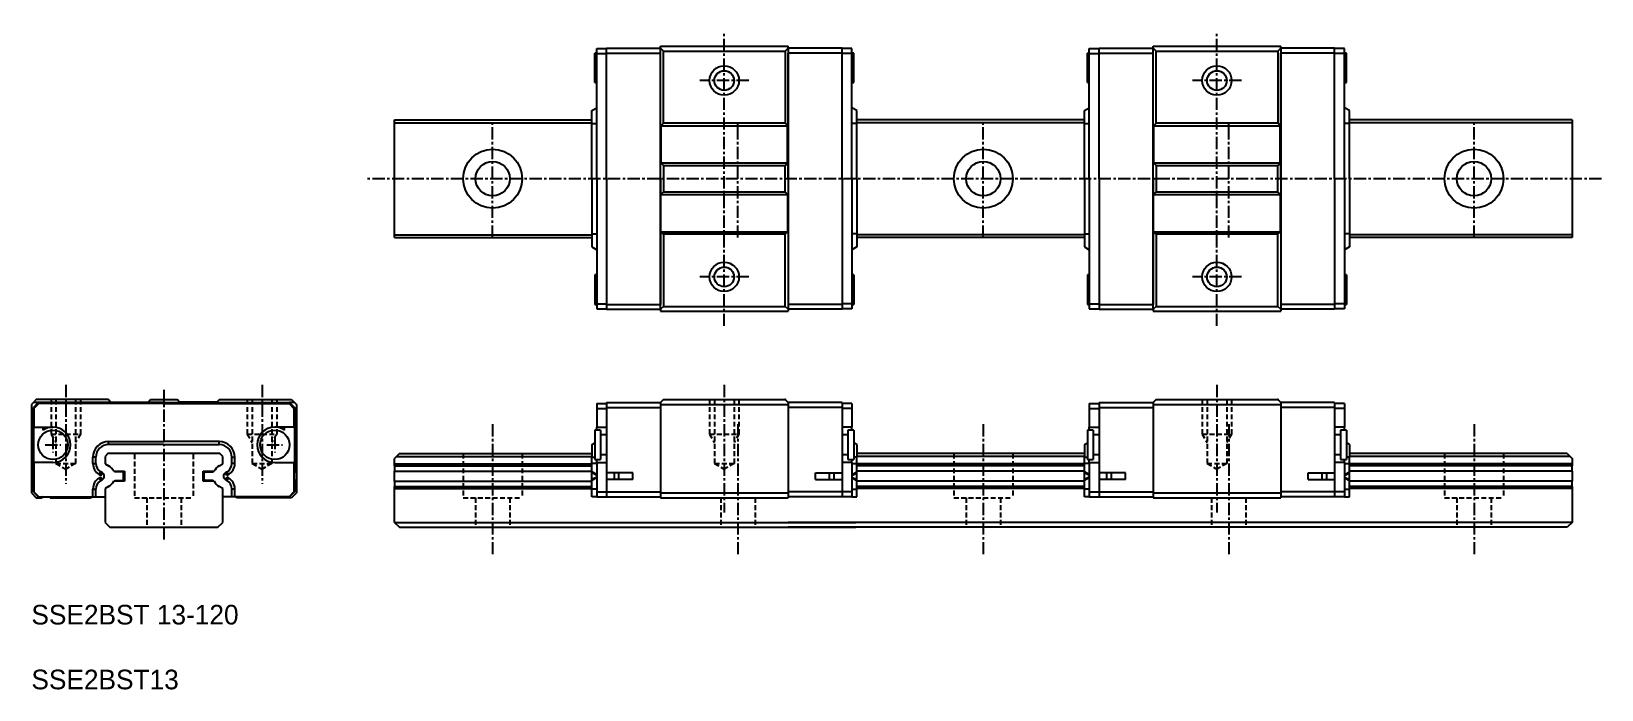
# Model space of a CAD drawing. Extents: x 10 to 170, y 10 to 77.
import ezdxf

# ---------------------------------------------------------------- set-up
doc = ezdxf.new("R2010")
doc.units = 0
doc.linetypes.add('CENTER', pattern=[2, 1.25, -0.25, 0.25, -0.25])
doc.linetypes.add('DASHED', pattern=[0.75, 0.5, -0.25])
doc.layers.get('0').update_dxf_attribs({"linetype": 'CONTINUOUS'})
doc.layers.add('CENTER', color=1, linetype='CENTER')

msp = doc.modelspace()

# ---------------------------------------------------------------- linework, layer by layer
at = {"color": 7, "linetype": 'CONTINUOUS'}
for p, q in [((67.6, 74.75), (67.6, 75.25)), ((67.6, 75.25), (68.6, 75.25)), ((68.6, 75.3), (74.1, 75.3)), ((68.6, 74.8), (68.6, 75.3)), ((74.1, 75.5), (87.1, 75.5)), ((74.1, 75.3), (74.1, 75.5)), ((74.4, 75), (74.1, 75.3)), ((74.1, 74.8), (74.1, 75.3)), ((87.1, 75.3), (86.8, 75)), ((87.1, 75.3), (87.1, 75.5)), ((92.6, 75.3), (87.1, 75.3)), ((87.1, 75.3), (87.1, 74.8)), ((92.6, 74.8), (92.6, 75.3)), ((93.6, 75.25), (92.6, 75.25)), ((93.6, 74.75), (93.6, 75.25)), ((117.8, 74.75), (117.8, 75.25)), ((117.8, 75.25), (118.8, 75.25)), ((118.8, 75.3), (124.3, 75.3)), ((118.8, 74.8), (118.8, 75.3)), ((124.3, 75.5), (137.3, 75.5)), ((124.3, 75.3), (124.3, 75.5)), ((124.3, 74.8), (124.3, 75.3)), ((124.6, 75), (124.3, 75.3)), ((137.3, 75.3), (137, 75)), ((137.3, 75.3), (137.3, 75.5)), ((142.8, 75.3), (137.3, 75.3)), ((137.3, 75.3), (137.3, 74.8)), ((142.8, 74.8), (142.8, 75.3)), ((143.8, 75.25), (142.8, 75.25)), ((143.8, 74.75), (143.8, 75.25)), ((67.4, 71.8), (67.4, 74.8)), ((67.6, 74.8), (67.4, 74.8)), ((67.6, 62), (67.6, 74.75)), ((67.6, 74.75), (68.6, 74.75)), ((68.6, 62), (68.6, 74.8)), ((68.6, 74.8), (74.1, 74.8)), ((74.1, 62), (74.1, 74.8)), ((74.1, 62), (74.1, 74.8)), ((74.4, 67.65), (74.4, 75)), ((74.4, 75), (86.8, 75)), ((86.8, 75), (86.8, 67.65)), ((87.1, 62), (87.1, 74.8)), ((87.1, 74.8), (87.1, 62)), ((92.6, 74.8), (87.1, 74.8)), ((92.6, 62), (92.6, 74.8)), ((93.6, 74.75), (92.6, 74.75)), ((93.8, 74.8), (93.6, 74.8)), ((93.6, 62), (93.6, 74.75)), ((93.8, 71.8), (93.8, 74.8)), ((117.6, 71.8), (117.6, 74.8)), ((117.8, 74.8), (117.6, 74.8)), ((117.8, 62), (117.8, 74.75)), ((117.8, 74.75), (118.8, 74.75)), ((118.8, 62), (118.8, 74.8)), ((118.8, 74.8), (124.3, 74.8)), ((124.3, 62), (124.3, 74.8)), ((124.3, 62), (124.3, 74.8)), ((124.6, 75), (137, 75)), ((124.6, 67.65), (124.6, 75)), ((137, 75), (137, 67.65)), ((137.3, 62), (137.3, 74.8)), ((137.3, 74.8), (137.3, 62)), ((142.8, 74.8), (137.3, 74.8)), ((142.8, 62), (142.8, 74.8)), ((143.8, 74.75), (142.8, 74.75)), ((144, 74.8), (143.8, 74.8)), ((143.8, 62), (143.8, 74.75)), ((144, 71.8), (144, 74.8)), ((67.4, 71.8), (67.6, 71.8)), ((93.6, 71.8), (93.8, 71.8)), ((117.6, 71.8), (117.8, 71.8)), ((143.8, 71.8), (144, 71.8)), ((67.1, 68.93), (67.6, 69.23)), ((67.1, 67.63), (67.1, 68.93)), ((94.1, 68.93), (93.6, 69.23)), ((94.1, 67.63), (94.1, 68.93)), ((117.3, 68.93), (117.8, 69.23)), ((117.3, 67.63), (117.3, 68.93)), ((144.3, 68.93), (143.8, 69.23)), ((144.3, 67.63), (144.3, 68.93)), ((47, 68), (67.1, 68)), ((47, 67.7), (47, 68)), ((47, 67.7), (67.1, 67.7)), ((47, 62), (47, 67.7)), ((67.1, 67.63), (67.6, 67.63)), ((67.1, 62), (67.1, 67.63)), ((74.4, 67.65), (74.15, 67.4)), ((74.15, 67.4), (87.05, 67.4)), ((74.15, 67.4), (74.15, 63.6)), ((86.8, 67.65), (74.4, 67.65)), ((87.05, 67.4), (86.8, 67.65)), ((87.05, 63.6), (87.05, 67.4)), ((94.1, 67.63), (93.6, 67.63)), ((117.3, 68), (94.1, 68)), ((117.3, 67.7), (94.1, 67.7)), ((94.1, 62), (94.1, 67.63)), ((117.3, 62), (117.3, 67.63)), ((117.3, 67.63), (117.8, 67.63)), ((124.6, 67.65), (124.35, 67.4)), ((124.35, 67.4), (137.25, 67.4)), ((124.35, 67.4), (124.35, 63.6)), ((137, 67.65), (124.6, 67.65)), ((137.25, 67.4), (137, 67.65)), ((137.25, 63.6), (137.25, 67.4)), ((144.3, 67.63), (143.8, 67.63)), ((167, 68), (144.3, 68)), ((167, 67.7), (144.3, 67.7)), ((144.3, 62), (144.3, 67.63)), ((167, 68), (167, 67.7)), ((167, 67.7), (167, 62)), ((74.15, 63.6), (87.05, 63.6)), ((74.15, 63.6), (74.4, 63.35)), ((74.4, 63.35), (86.8, 63.35)), ((74.4, 63.35), (74.4, 60.65)), ((86.8, 63.35), (87.05, 63.6)), ((86.8, 60.65), (86.8, 63.35)), ((124.35, 63.6), (137.25, 63.6)), ((124.35, 63.6), (124.6, 63.35)), ((124.6, 63.35), (137, 63.35)), ((124.6, 63.35), (124.6, 60.65)), ((137, 63.35), (137.25, 63.6)), ((137, 60.65), (137, 63.35)), ((47, 56.3), (47, 62)), ((67.1, 62), (67.1, 56.37)), ((67.6, 62), (67.6, 49.25)), ((68.6, 62), (68.6, 49.2)), ((74.1, 62), (74.1, 49.2)), ((74.1, 49.2), (74.1, 62)), ((87.1, 62), (87.1, 49.2)), ((87.1, 62), (87.1, 49.2)), ((92.6, 62), (92.6, 49.2)), ((93.6, 62), (93.6, 49.25)), ((94.1, 62), (94.1, 56.37)), ((117.3, 62), (117.3, 56.37)), ((117.8, 62), (117.8, 49.25)), ((118.8, 62), (118.8, 49.2)), ((124.3, 62), (124.3, 49.2)), ((124.3, 49.2), (124.3, 62)), ((137.3, 62), (137.3, 49.2)), ((137.3, 62), (137.3, 49.2)), ((142.8, 62), (142.8, 49.2)), ((143.8, 62), (143.8, 49.25)), ((144.3, 62), (144.3, 56.37)), ((167, 62), (167, 56.3)), ((74.15, 60.4), (74.4, 60.65)), ((74.15, 60.4), (87.05, 60.4)), ((74.15, 56.6), (74.15, 60.4)), ((74.4, 60.65), (86.8, 60.65)), ((86.8, 60.65), (87.05, 60.4)), ((87.05, 60.4), (87.05, 56.6)), ((124.35, 60.4), (124.6, 60.65)), ((124.35, 60.4), (137.25, 60.4)), ((124.35, 56.6), (124.35, 60.4)), ((124.6, 60.65), (137, 60.65)), ((137, 60.65), (137.25, 60.4)), ((137.25, 60.4), (137.25, 56.6)), ((47, 56.3), (67.1, 56.3)), ((47, 56), (47, 56.3)), ((47, 56), (67.1, 56)), ((67.1, 56.37), (67.1, 55.07)), ((67.1, 56.37), (67.6, 56.37)), ((74.15, 56.6), (87.05, 56.6)), ((74.4, 56.35), (74.15, 56.6)), ((86.8, 56.35), (74.4, 56.35)), ((74.4, 56.35), (74.4, 49)), ((87.05, 56.6), (86.8, 56.35)), ((86.8, 49), (86.8, 56.35)), ((94.1, 56.37), (93.6, 56.37)), ((94.1, 56.37), (94.1, 55.07)), ((117.3, 56.3), (94.1, 56.3)), ((117.3, 56), (94.1, 56)), ((117.3, 56.37), (117.3, 55.07)), ((117.3, 56.37), (117.8, 56.37)), ((124.35, 56.6), (137.25, 56.6)), ((124.6, 56.35), (124.35, 56.6)), ((137, 56.35), (124.6, 56.35)), ((124.6, 56.35), (124.6, 49)), ((137.25, 56.6), (137, 56.35)), ((137, 49), (137, 56.35)), ((144.3, 56.37), (143.8, 56.37)), ((144.3, 56.37), (144.3, 55.07)), ((167, 56.3), (144.3, 56.3)), ((167, 56), (144.3, 56)), ((167, 56.3), (167, 56)), ((67.1, 55.07), (67.6, 54.77)), ((94.1, 55.07), (93.6, 54.77)), ((117.3, 55.07), (117.8, 54.77)), ((144.3, 55.07), (143.8, 54.77)), ((67.4, 52.2), (67.4, 49.2)), ((67.6, 52.2), (67.4, 52.2)), ((93.8, 52.2), (93.6, 52.2)), ((93.8, 52.2), (93.8, 49.2)), ((117.6, 52.2), (117.6, 49.2)), ((117.8, 52.2), (117.6, 52.2)), ((144, 52.2), (143.8, 52.2)), ((144, 52.2), (144, 49.2)), ((67.4, 49.2), (67.6, 49.2)), ((67.6, 49.25), (67.6, 48.75)), ((67.6, 49.25), (68.6, 49.25)), ((67.6, 48.75), (68.6, 48.75)), ((68.6, 49.2), (74.1, 49.2)), ((68.6, 49.2), (68.6, 48.7)), ((68.6, 48.7), (74.1, 48.7)), ((74.1, 48.7), (74.1, 49.2)), ((74.4, 49), (74.1, 48.7)), ((74.1, 48.7), (74.1, 48.5)), ((74.1, 48.5), (87.1, 48.5)), ((74.4, 49), (86.8, 49)), ((87.1, 48.7), (86.8, 49)), ((92.6, 49.2), (87.1, 49.2)), ((87.1, 49.2), (87.1, 48.7)), ((92.6, 48.7), (87.1, 48.7)), ((87.1, 48.7), (87.1, 48.5)), ((93.6, 49.25), (92.6, 49.25)), ((92.6, 49.2), (92.6, 48.7)), ((93.6, 48.75), (92.6, 48.75)), ((93.6, 49.25), (93.6, 48.75)), ((93.6, 49.2), (93.8, 49.2)), ((117.6, 49.2), (117.8, 49.2)), ((117.8, 49.25), (117.8, 48.75)), ((117.8, 49.25), (118.8, 49.25)), ((117.8, 48.75), (118.8, 48.75)), ((118.8, 49.2), (124.3, 49.2)), ((118.8, 49.2), (118.8, 48.7)), ((118.8, 48.7), (124.3, 48.7)), ((124.3, 48.7), (124.3, 49.2)), ((124.6, 49), (124.3, 48.7)), ((124.3, 48.7), (124.3, 48.5)), ((124.3, 48.5), (137.3, 48.5)), ((124.6, 49), (137, 49)), ((137.3, 48.7), (137, 49)), ((142.8, 49.2), (137.3, 49.2)), ((137.3, 49.2), (137.3, 48.7)), ((142.8, 48.7), (137.3, 48.7)), ((137.3, 48.7), (137.3, 48.5)), ((143.8, 49.25), (142.8, 49.25)), ((142.8, 49.2), (142.8, 48.7)), ((143.8, 48.75), (142.8, 48.75)), ((143.8, 49.25), (143.8, 48.75)), ((143.8, 49.2), (144, 49.2)), ((10.2, 39.2), (10, 39)), ((10, 39), (10, 30)), ((10.5, 39.5), (10.2, 39.2)), ((10.7, 39.2), (10.2, 38.7)), ((10.7, 39.2), (10.2, 39.2)), ((10.2, 38.7), (10.2, 32.05)), ((10.75, 39.1), (10.25, 38.6)), ((10.25, 38.6), (10.25, 36.7)), ((17.85, 39.5), (10.5, 39.5)), ((23.5, 39.2), (10.7, 39.2)), ((23.5, 39.1), (10.75, 39.1)), ((17.85, 39.5), (18.1, 39.25)), ((18.1, 39.25), (21.9, 39.25)), ((21.9, 39.25), (22.15, 39.5)), ((22.15, 39.5), (24.85, 39.5)), ((23.5, 39.2), (36.3, 39.2)), ((23.5, 39.1), (36.25, 39.1)), ((25.1, 39.25), (24.85, 39.5)), ((28.9, 39.25), (25.1, 39.25)), ((29.15, 39.5), (28.9, 39.25)), ((29.15, 39.5), (36.5, 39.5)), ((36.25, 39.1), (36.75, 38.6)), ((36.3, 39.2), (36.8, 38.7)), ((36.8, 39.2), (36.3, 39.2)), ((36.5, 39.5), (36.8, 39.2)), ((36.75, 38.6), (36.75, 36.7)), ((36.8, 39.2), (37, 39)), ((36.8, 38.7), (36.8, 32.05)), ((37, 39), (37, 30)), ((67.6, 39.1), (68.6, 39.1)), ((67.6, 39.1), (67.6, 38.6)), ((67.6, 38.6), (67.6, 36.7)), ((67.6, 38.6), (68.6, 38.6)), ((68.6, 39.2), (74.1, 39.2)), ((68.6, 39.2), (68.6, 38.7)), ((68.6, 38.7), (74.1, 38.7)), ((68.6, 38.7), (68.6, 32.05)), ((74.4, 39.5), (74.1, 39.2)), ((74.1, 39.2), (74.1, 39)), ((74.1, 39), (87.1, 39)), ((74.1, 39), (74.1, 30)), ((74.4, 39.5), (86.8, 39.5)), ((87.1, 39.2), (86.8, 39.5)), ((92.6, 39.2), (87.1, 39.2)), ((87.1, 39.2), (87.1, 39)), ((87.1, 39), (87.1, 30)), ((92.6, 38.7), (87.1, 38.7)), ((92.6, 39.2), (92.6, 38.7)), ((93.6, 39.1), (92.6, 39.1)), ((92.6, 38.7), (92.6, 32.05)), ((93.6, 38.6), (92.6, 38.6)), ((93.6, 39.1), (93.6, 38.6)), ((93.6, 38.6), (93.6, 36.7)), ((117.8, 39.1), (117.8, 38.6)), ((117.8, 39.1), (118.8, 39.1)), ((117.8, 38.6), (117.8, 36.7)), ((117.8, 38.6), (118.8, 38.6)), ((118.8, 39.2), (124.3, 39.2)), ((118.8, 39.2), (118.8, 38.7)), ((118.8, 38.7), (124.3, 38.7)), ((118.8, 38.7), (118.8, 32.05)), ((124.6, 39.5), (124.3, 39.2)), ((124.3, 39.2), (124.3, 39)), ((124.3, 39), (137.3, 39)), ((124.3, 39), (124.3, 30)), ((124.6, 39.5), (137, 39.5)), ((137.3, 39.2), (137, 39.5)), ((142.8, 39.2), (137.3, 39.2)), ((137.3, 39.2), (137.3, 39)), ((137.3, 39), (137.3, 30)), ((142.8, 38.7), (137.3, 38.7)), ((142.8, 39.2), (142.8, 38.7)), ((143.8, 39.1), (142.8, 39.1)), ((142.8, 38.7), (142.8, 32.05)), ((143.8, 38.6), (142.8, 38.6)), ((143.8, 39.1), (143.8, 38.6)), ((143.8, 38.6), (143.8, 36.7)), ((10.25, 36.7), (12.2, 36.7)), ((11.2, 36.396663), (11.2, 36.7)), ((17.87, 35.23), (23.5, 35.23)), ((17.87, 34.93), (17.87, 35.23)), ((29.13, 35.23), (23.5, 35.23)), ((29.13, 34.93), (29.13, 35.23)), ((36.75, 36.7), (34.8, 36.7)), ((35.8, 36.396663), (35.8, 36.7)), ((67.4, 36.4), (67.4, 33.4)), ((68, 36.4), (67.4, 36.4)), ((67.6, 36.7), (68.6, 36.7)), ((67.6, 36.4), (67.6, 36.7)), ((68, 36.4), (68, 33.4)), ((68.6, 35.9), (68, 35.9)), ((93.6, 36.7), (92.6, 36.7)), ((93.2, 35.9), (92.6, 35.9)), ((93.2, 36.4), (93.2, 33.4)), ((93.8, 36.4), (93.2, 36.4)), ((93.6, 36.4), (93.6, 36.7)), ((93.8, 36.4), (93.8, 33.4)), ((117.6, 36.4), (117.6, 33.4)), ((118.2, 36.4), (117.6, 36.4)), ((117.8, 36.4), (117.8, 36.7)), ((117.8, 36.7), (118.8, 36.7)), ((118.2, 36.4), (118.2, 33.4)), ((118.8, 35.9), (118.2, 35.9)), ((143.8, 36.7), (142.8, 36.7)), ((143.4, 35.9), (142.8, 35.9)), ((143.4, 36.4), (143.4, 33.4)), ((144, 36.4), (143.4, 36.4)), ((143.8, 36.4), (143.8, 36.7)), ((144, 36.4), (144, 33.4)), ((16.57, 33.63), (16.27, 33.63)), ((16.27, 33.005322), (16.27, 33.63)), ((16.57, 33.005322), (16.57, 33.63)), ((17.8, 34), (17.5, 33.7)), ((17.5, 33.7), (17.5, 32.964907)), ((23.5, 34), (17.8, 34)), ((23.5, 34.93), (17.87, 34.93)), ((23.5, 34.93), (29.13, 34.93)), ((29.2, 34), (23.5, 34)), ((29.5, 33.7), (29.2, 34)), ((29.5, 32.964907), (29.5, 33.7)), ((30.43, 33.63), (30.73, 33.63)), ((30.43, 33.005322), (30.43, 33.63)), ((30.73, 33.005322), (30.73, 33.63)), ((47.5, 34), (47, 33.5)), ((47.2, 33.7), (67.1, 33.7)), ((47.5, 34), (67.1, 34)), ((67.1, 34.93), (67.4, 35.11)), ((67.1, 34.93), (67.1, 33.63)), ((67.1, 33.63), (67.4, 33.63)), ((67.1, 33.005322), (67.1, 33.63)), ((68, 33.9), (68.6, 33.9)), ((92.6, 33.9), (93.2, 33.9)), ((94.1, 34.93), (93.8, 35.11)), ((94.1, 33.63), (93.8, 33.63)), ((94.1, 34.93), (94.1, 33.63)), ((117.3, 34), (94.1, 34)), ((117.3, 33.7), (94.1, 33.7)), ((94.1, 33.005322), (94.1, 33.63)), ((117.3, 34.93), (117.6, 35.11)), ((117.3, 34.93), (117.3, 33.63)), ((117.3, 33.005322), (117.3, 33.63)), ((117.3, 33.63), (117.6, 33.63)), ((118.2, 33.9), (118.8, 33.9)), ((142.8, 33.9), (143.4, 33.9)), ((144.3, 34.93), (144, 35.11)), ((144.3, 33.63), (144, 33.63)), ((144.3, 34.93), (144.3, 33.63)), ((166.5, 34), (144.3, 34)), ((166.8, 33.7), (144.3, 33.7)), ((144.3, 33.005322), (144.3, 33.63)), ((166.5, 34), (167, 33.5)), ((10.2, 32.05), (10.25, 32.05)), ((10.2, 31.35), (10.2, 32.05)), ((10.25, 33.1), (10.25, 30.1)), ((12.2, 33.1), (10.25, 33.1)), ((16.27, 33.005322), (16.57, 33.005322)), ((16.92, 31.879489), (17.07, 32.139296)), ((17.230883, 32.04641), (17.07, 32.139296)), ((17.080883, 31.786603), (17.230883, 32.04641)), ((17.5, 32.964907), (17.8685, 32.752154)), ((18.388805, 32.2), (19.5, 32.2)), ((18.466567, 32.200044), (18.488891, 32.150002)), ((19.3, 32.15), (18.488886, 32.15)), ((19.4, 31.35), (19.4, 32.05)), ((19.5, 32.2), (19.5, 31.2)), ((27.5, 31.2), (27.5, 32.2)), ((27.5, 32.2), (28.611195, 32.2)), ((27.6, 31.35), (27.6, 32.05)), ((27.7, 32.15), (28.511114, 32.15)), ((28.533433, 32.200044), (28.511109, 32.150002)), ((29.1315, 32.752154), (29.5, 32.964907)), ((29.769117, 32.04641), (29.93, 32.139296)), ((29.919117, 31.786603), (29.769117, 32.04641)), ((30.08, 31.879489), (29.93, 32.139296)), ((30.73, 33.005322), (30.43, 33.005322)), ((34.8, 33.1), (36.75, 33.1)), ((36.75, 33.1), (36.75, 30.1)), ((36.8, 32.05), (36.75, 32.05)), ((36.8, 31.35), (36.8, 32.05)), ((47, 32.964907), (47, 33.5)), ((47, 32.964907), (67.1, 32.964907)), ((47, 32.752154), (47, 32.964907)), ((47, 32.752154), (67.1, 32.752154)), ((47, 32.752154), (47, 32.2)), ((47, 32.2), (67.1, 32.2)), ((47, 31.2), (47, 32.2)), ((67.6, 33.005322), (67.1, 33.005322)), ((67.1, 32.139296), (67.1, 33.005322)), ((67.6, 31.879489), (67.1, 32.139296)), ((67.1, 32.04641), (67.1, 32.139296)), ((67.6, 31.786603), (67.1, 32.04641)), ((67.1, 31.35359), (67.1, 32.04641)), ((67.4, 33.4), (68, 33.4)), ((67.6, 33.1), (67.6, 33.4)), ((67.6, 33.1), (67.6, 30.1)), ((67.6, 33.1), (68.6, 33.1)), ((71.3, 32.05), (68.6, 32.05)), ((68.6, 32.05), (68.6, 31.35)), ((69.4, 31.35), (69.4, 32.05)), ((69.860586, 31.35), (69.860586, 32.05)), ((71.3, 31.35), (71.3, 32.05)), ((89.9, 32.05), (92.6, 32.05)), ((89.9, 31.35), (89.9, 32.05)), ((91.339414, 31.35), (91.339414, 32.05)), ((91.8, 31.35), (91.8, 32.05)), ((93.6, 33.1), (92.6, 33.1)), ((92.6, 32.05), (92.6, 31.35)), ((93.2, 33.4), (93.8, 33.4)), ((93.6, 33.1), (93.6, 33.4)), ((93.6, 33.1), (93.6, 30.1)), ((93.6, 33.005322), (94.1, 33.005322)), ((93.6, 31.879489), (94.1, 32.139296)), ((93.6, 31.786603), (94.1, 32.04641)), ((94.1, 32.139296), (94.1, 33.005322)), ((117.3, 32.964907), (94.1, 32.964907)), ((117.3, 32.752154), (94.1, 32.752154)), ((117.3, 32.2), (94.1, 32.2)), ((94.1, 32.04641), (94.1, 32.139296)), ((94.1, 31.35359), (94.1, 32.04641)), ((117.8, 33.005322), (117.3, 33.005322)), ((117.3, 32.139296), (117.3, 33.005322)), ((117.8, 31.879489), (117.3, 32.139296)), ((117.3, 32.04641), (117.3, 32.139296)), ((117.8, 31.786603), (117.3, 32.04641)), ((117.3, 31.35359), (117.3, 32.04641)), ((117.6, 33.4), (118.2, 33.4)), ((117.8, 33.1), (117.8, 33.4)), ((117.8, 33.1), (117.8, 30.1)), ((117.8, 33.1), (118.8, 33.1)), ((121.5, 32.05), (118.8, 32.05)), ((118.8, 32.05), (118.8, 31.35)), ((119.6, 31.35), (119.6, 32.05)), ((120.060586, 31.35), (120.060586, 32.05)), ((121.5, 31.35), (121.5, 32.05)), ((140.1, 32.05), (142.8, 32.05)), ((140.1, 31.35), (140.1, 32.05)), ((141.539414, 31.35), (141.539414, 32.05)), ((142, 31.35), (142, 32.05)), ((143.8, 33.1), (142.8, 33.1)), ((142.8, 32.05), (142.8, 31.35)), ((143.4, 33.4), (144, 33.4)), ((143.8, 33.1), (143.8, 33.4)), ((143.8, 33.1), (143.8, 30.1)), ((143.8, 33.005322), (144.3, 33.005322)), ((143.8, 31.879489), (144.3, 32.139296)), ((143.8, 31.786603), (144.3, 32.04641)), ((144.3, 32.139296), (144.3, 33.005322)), ((167, 32.964907), (144.3, 32.964907)), ((167, 32.752154), (144.3, 32.752154)), ((167, 32.2), (144.3, 32.2)), ((144.3, 32.04641), (144.3, 32.139296)), ((144.3, 31.35359), (144.3, 32.04641)), ((167, 33.5), (167, 32.964907)), ((167, 32.964907), (167, 32.752154)), ((167, 32.2), (167, 32.752154)), ((167, 32.2), (167, 31.2)), ((10.2, 31.35), (10.2, 30.1)), ((10.2, 31.35), (10.25, 31.35)), ((16.92, 31.879489), (17.080883, 31.786603)), ((16.92, 31.520511), (17.075238, 31.610138)), ((16.92, 31.520511), (17.07, 31.260704)), ((17.07, 31.260704), (17.230883, 31.35359)), ((17.075238, 31.610138), (17.08675, 31.616785)), ((17.080994, 31.613206), (17.075238, 31.610138)), ((17.081105, 31.786475), (17.080883, 31.786603)), ((17.086638, 31.61671), (17.080994, 31.613206)), ((17.080994, 31.613206), (17.230883, 31.35359)), ((17.8685, 30.647846), (17.5, 30.435093)), ((17.5, 30.435093), (17.5, 27)), ((19.5, 31.2), (18.388805, 31.2)), ((18.466567, 31.199956), (18.488891, 31.249998)), ((18.488886, 31.25), (19.3, 31.25)), ((28.611195, 31.2), (27.5, 31.2)), ((28.511114, 31.25), (27.7, 31.25)), ((28.533433, 31.199956), (28.511109, 31.249998)), ((29.5, 30.435093), (29.1315, 30.647846)), ((29.5, 27), (29.5, 30.435093)), ((29.919006, 31.613206), (29.769117, 31.35359)), ((29.93, 31.260704), (29.769117, 31.35359)), ((29.924762, 31.610138), (29.91325, 31.616785)), ((29.913362, 31.61671), (29.919006, 31.613206)), ((29.918895, 31.786475), (29.919117, 31.786603)), ((29.919006, 31.613206), (29.924762, 31.610138)), ((30.08, 31.879489), (29.919117, 31.786603)), ((30.08, 31.520511), (29.924762, 31.610138)), ((30.08, 31.520511), (29.93, 31.260704)), ((36.8, 31.35), (36.75, 31.35)), ((36.8, 31.35), (36.8, 30.1)), ((47, 31.2), (67.1, 31.2)), ((47, 31.2), (47, 30.647846)), ((47, 30.647846), (67.1, 30.647846)), ((47, 30.435093), (47, 30.647846)), ((47, 30.435093), (67.1, 30.435093)), ((47, 27), (47, 30.435093)), ((67.599632, 31.613206), (67.1, 31.35359)), ((67.6, 31.520511), (67.1, 31.260704)), ((67.1, 31.260704), (67.1, 31.35359)), ((67.1, 30.394678), (67.1, 31.260704)), ((67.599632, 31.613206), (67.6, 31.610138)), ((68.6, 31.35), (68.6, 30.1)), ((71.3, 31.35), (68.6, 31.35)), ((89.9, 31.35), (92.6, 31.35)), ((92.6, 31.35), (92.6, 30.1)), ((93.600368, 31.613206), (93.6, 31.610138)), ((93.6, 31.520511), (94.1, 31.260704)), ((93.600368, 31.613206), (94.1, 31.35359)), ((94.1, 31.260704), (94.1, 31.35359)), ((94.1, 30.394678), (94.1, 31.260704)), ((117.3, 31.2), (94.1, 31.2)), ((117.3, 30.647846), (94.1, 30.647846)), ((117.3, 30.435093), (94.1, 30.435093)), ((117.799632, 31.613206), (117.3, 31.35359)), ((117.8, 31.520511), (117.3, 31.260704)), ((117.3, 31.260704), (117.3, 31.35359)), ((117.3, 30.394678), (117.3, 31.260704)), ((117.799632, 31.613206), (117.8, 31.610138)), ((121.5, 31.35), (118.8, 31.35)), ((118.8, 31.35), (118.8, 30.1)), ((140.1, 31.35), (142.8, 31.35)), ((142.8, 31.35), (142.8, 30.1)), ((143.800368, 31.613206), (143.8, 31.610138)), ((143.8, 31.520511), (144.3, 31.260704)), ((143.800368, 31.613206), (144.3, 31.35359)), ((144.3, 31.260704), (144.3, 31.35359)), ((144.3, 30.394678), (144.3, 31.260704)), ((167, 31.2), (144.3, 31.2)), ((167, 30.647846), (144.3, 30.647846)), ((167, 30.435093), (144.3, 30.435093)), ((167, 30.647846), (167, 31.2)), ((167, 30.647846), (167, 30.435093)), ((167, 30.435093), (167, 27)), ((10, 30), (10.5, 29.5)), ((10.2, 30.1), (10.7, 29.6)), ((10.25, 30.1), (10.75, 29.6)), ((10.5, 29.5), (11.1, 29.5)), ((10.7, 29.6), (10.75, 29.6)), ((10.75, 29.6), (16.27, 29.6)), ((11.9, 29.5), (16, 29.5)), ((16, 29.5), (16.22, 29.6)), ((16.27, 29.6), (16.27, 30.394678)), ((16.27, 30.394678), (16.57, 30.394678)), ((16.27, 29.6), (16.57, 29.6)), ((16.57, 29.6), (16.57, 30.394678)), ((16.57, 29.6), (17.5, 29.6)), ((30.43, 29.6), (29.5, 29.6)), ((30.43, 29.6), (30.43, 30.394678)), ((30.73, 30.394678), (30.43, 30.394678)), ((30.73, 29.6), (30.43, 29.6)), ((30.73, 29.6), (30.73, 30.394678)), ((36.25, 29.6), (30.73, 29.6)), ((30.972253, 29.5), (30.757803, 29.6)), ((36.5, 29.5), (30.972253, 29.5)), ((36.75, 30.1), (36.25, 29.6)), ((36.3, 29.6), (36.25, 29.6)), ((36.8, 30.1), (36.3, 29.6)), ((37, 30), (36.5, 29.5)), ((67.6, 30.394678), (67.1, 30.394678)), ((67.1, 29.6), (67.1, 30.394678)), ((67.6, 29.6), (67.1, 29.6)), ((67.6, 30.1), (67.6, 29.6)), ((67.6, 30.1), (68.6, 30.1)), ((67.6, 29.6), (68.6, 29.6)), ((68.6, 30.1), (74.1, 30.1)), ((68.6, 30.1), (68.6, 29.6)), ((68.6, 29.6), (74.1, 29.6)), ((74.1, 30), (87.1, 30)), ((74.1, 30), (74.1, 29.5)), ((74.1, 29.5), (87.1, 29.5)), ((92.6, 30.1), (87.1, 30.1)), ((87.1, 30), (87.1, 29.5)), ((92.6, 29.6), (87.1, 29.6)), ((93.6, 30.1), (92.6, 30.1)), ((92.6, 30.1), (92.6, 29.6)), ((93.6, 29.6), (92.6, 29.6)), ((93.6, 30.394678), (94.1, 30.394678)), ((93.6, 30.1), (93.6, 29.6)), ((93.6, 29.6), (94.1, 29.6)), ((94.1, 29.6), (94.1, 30.394678)), ((117.8, 30.394678), (117.3, 30.394678)), ((117.3, 29.6), (117.3, 30.394678)), ((117.8, 29.6), (117.3, 29.6)), ((117.8, 30.1), (117.8, 29.6)), ((117.8, 30.1), (118.8, 30.1)), ((117.8, 29.6), (118.8, 29.6)), ((118.8, 30.1), (124.3, 30.1)), ((118.8, 30.1), (118.8, 29.6)), ((118.8, 29.6), (124.3, 29.6)), ((124.3, 30), (137.3, 30)), ((124.3, 30), (124.3, 29.5)), ((124.3, 29.5), (137.3, 29.5)), ((142.8, 30.1), (137.3, 30.1)), ((137.3, 30), (137.3, 29.5)), ((142.8, 29.6), (137.3, 29.6)), ((143.8, 30.1), (142.8, 30.1)), ((142.8, 30.1), (142.8, 29.6)), ((143.8, 29.6), (142.8, 29.6)), ((143.8, 30.394678), (144.3, 30.394678)), ((143.8, 30.1), (143.8, 29.6)), ((143.8, 29.6), (144.3, 29.6)), ((144.3, 29.6), (144.3, 30.394678)), ((17.5, 27), (18, 26.5)), ((18, 26.5), (23.5, 26.5)), ((23.5, 26.5), (29, 26.5)), ((29, 26.5), (29.5, 27)), ((47, 27), (73.9, 27)), ((47, 27), (47.5, 26.5)), ((47.5, 26.5), (73.9, 26.5)), ((73.9, 27), (94, 27)), ((73.9, 26.5), (94, 26.5)), ((167, 27), (87.1, 27)), ((166.5, 26.5), (87.1, 26.5)), ((167, 27), (166.5, 26.5))]:
    msp.add_line(p, q, dxfattribs=at)
at = {"color": 3, "linetype": 'DASHED'}
for p, q in [((12, 39.5), (12, 36)), ((12.5, 39.5), (12.5, 33)), ((14.5, 39.5), (14.5, 33)), ((15, 39.5), (15, 36)), ((32, 39.5), (32, 36)), ((32.5, 39.5), (32.5, 33)), ((34.5, 39.5), (34.5, 33)), ((35, 39.5), (35, 36)), ((79.1, 39.5), (79.1, 36)), ((79.6, 39.5), (79.6, 33)), ((81.6, 39.5), (81.6, 33)), ((82.1, 39.5), (82.1, 36)), ((129.3, 39.5), (129.3, 36)), ((129.8, 39.5), (129.8, 33)), ((131.8, 39.5), (131.8, 33)), ((132.3, 39.5), (132.3, 36)), ((12, 36), (12.5, 35.133975)), ((12, 36), (15, 36)), ((15, 36), (14.5, 35.133975)), ((32, 36), (32.5, 35.133975)), ((32, 36), (35, 36)), ((35, 36), (34.5, 35.133975)), ((79.1, 36), (79.6, 35.133975)), ((79.1, 36), (82.1, 36)), ((82.1, 36), (81.6, 35.133975)), ((129.3, 36), (132.3, 36)), ((129.3, 36), (129.8, 35.133975)), ((132.3, 36), (131.8, 35.133975)), ((20.5, 33.95), (20.5, 29.5)), ((26.5, 33.95), (26.5, 29.5)), ((54, 34), (54, 29.5)), ((60, 34), (60, 29.5)), ((104, 34), (104, 29.5)), ((110, 34), (110, 29.5)), ((154, 34), (154, 29.5)), ((160, 34), (160, 29.5)), ((12.5, 33), (13.5, 32.42265)), ((12.5, 33), (14.5, 33)), ((14.5, 33), (13.5, 32.42265)), ((32.5, 33), (34.5, 33)), ((32.5, 33), (33.5, 32.42265)), ((34.5, 33), (33.5, 32.42265)), ((79.6, 33), (81.6, 33)), ((79.6, 33), (80.6, 32.42265)), ((81.6, 33), (80.6, 32.42265)), ((129.8, 33), (131.8, 33)), ((129.8, 33), (130.8, 32.42265)), ((131.8, 33), (130.8, 32.42265)), ((20.5, 29.5), (26.5, 29.5)), ((21.75, 29.5), (21.75, 26.5)), ((25.25, 29.5), (25.25, 26.5)), ((54, 29.5), (60, 29.5)), ((55.25, 29.5), (55.25, 26.5)), ((58.75, 29.5), (58.75, 26.5)), ((80.25, 29.5), (80.25, 26.5)), ((83.75, 29.5), (83.75, 26.5)), ((104, 29.5), (110, 29.5)), ((105.25, 29.5), (105.25, 26.5)), ((108.75, 29.5), (108.75, 26.5)), ((130.25, 29.5), (130.25, 26.5)), ((133.75, 29.5), (133.75, 26.5)), ((154, 29.5), (160, 29.5)), ((155.25, 29.5), (155.25, 26.5)), ((158.75, 29.5), (158.75, 26.5))]:
    msp.add_line(p, q, dxfattribs=at)
at = {"color": 3, "linetype": 'CONTINUOUS'}
for centre in [(80.6, 72), (130.8, 72), (80.6, 52), (130.8, 52)]:
    msp.add_circle(centre, 1.5, dxfattribs=at)
at = {"color": 7, "linetype": 'CONTINUOUS'}
for centre, radius in [((80.6, 72), 1), ((130.8, 72), 1), ((57, 62), 3), ((107, 62), 3), ((157, 62), 3), ((57, 62), 1.75), ((107, 62), 1.75), ((157, 62), 1.75), ((80.6, 52), 1), ((130.8, 52), 1), ((12.2, 34.9), 1.5), ((34.8, 34.9), 1.5)]:
    msp.add_circle(centre, radius, dxfattribs=at)
for centre, radius, start, end in [((12.2, 34.9), 1.8, 90, 123.748989), ((12.2, 34.9), 1.8, 270, 90), ((17.870023, 33.629977), 1.600023, 90.000833, 179.999167), ((29.129977, 33.629977), 1.600023, 0.000833, 89.999167), ((34.8, 34.9), 1.8, 90, 270), ((34.8, 34.9), 1.8, 56.251011, 90), ((17.87, 33.63), 1.3, 90, 180), ((29.13, 33.63), 1.3, 0, 90), ((17.57, 33.005322), 1.3, 180, 240), ((17.57, 33.005322), 1, 180, 240), ((17.030883, 31.7), 0.4, 300, 60), ((17.2085, 31.609), 1.32, 26.597961, 60), ((19.3, 32.05), 0.1, 0, 90), ((27.7, 32.05), 0.1, 90, 180), ((29.7915, 31.609), 1.32, 120, 153.402039), ((29.969117, 31.7), 0.4, 120, 240), ((29.43, 33.005322), 1, 300, 0), ((29.43, 33.005322), 1.3, 300, 0), ((17.57, 30.394678), 1.3, 120, 180), ((17.57, 30.394678), 1, 120, 180), ((17.2085, 31.791), 1.32, 300, 333.402039), ((19.3, 31.35), 0.1, 270, 0), ((27.7, 31.35), 0.1, 180, 270), ((29.7915, 31.791), 1.32, 206.597961, 240), ((29.43, 30.394678), 1, 0, 60), ((29.43, 30.394678), 1.3, 0, 60), ((11.5, 29.2), 0.5, 126.869898, 143.130102), ((11.5, 29.2), 0.5, 36.869898, 53.130102)]:
    msp.add_arc(centre, radius, start, end, dxfattribs=at)
for p in [(86.8, 39.5), (137, 39.5)]:
    msp.add_point(p, dxfattribs=at)
at = {"layer": 'CENTER', "color": 1, "linetype": 'CENTER'}
for p, q in [((80.6, 47), (80.6, 77)), ((130.8, 47), (130.8, 77)), ((83.1, 72), (78.1, 72)), ((133.3, 72), (128.3, 72)), ((57, 56), (57, 68)), ((82, 56), (82, 68)), ((107, 56), (107, 68)), ((132, 56), (132, 68)), ((157, 56), (157, 68)), ((170, 62), (44, 62)), ((83.1, 52), (78.1, 52)), ((133.3, 52), (128.3, 52)), ((13.5, 41), (13.5, 30.92265)), ((23.5, 40.5), (23.5, 25)), ((33.5, 41), (33.5, 30.92265)), ((80.6, 41), (80.6, 28)), ((130.8, 41), (130.8, 28)), ((57, 37), (57, 23.5)), ((82, 37), (82, 23.5)), ((107, 37), (107, 23.5)), ((132, 37), (132, 23.5)), ((157, 37), (157, 23.5)), ((12.2, 35.7), (12.2, 34.1)), ((34.8, 35.7), (34.8, 34.1)), ((11.4, 34.9), (13, 34.9)), ((34, 34.9), (35.6, 34.9))]:
    msp.add_line(p, q, dxfattribs=at)

# ---------------------------------------------------------------- texts
at = {"color": 7, "linetype": 'CONTINUOUS'}
for s, p in [('SSE2BST 13-120', (10, 16.600377)), ('SSE2BST13', (10, 10))]:
    msp.add_text(s, height=2, dxfattribs=at).set_placement(p)

doc.saveas('drawing.dxf')
